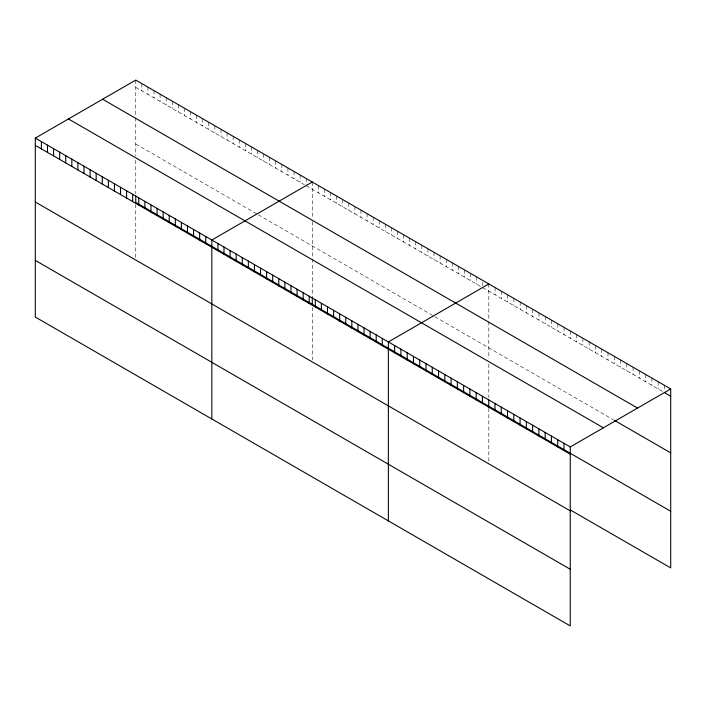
<?xml version="1.0" encoding="UTF-8"?>
<svg xmlns="http://www.w3.org/2000/svg" width="706" height="706" viewBox="0 0 706 706"><rect width="100%" height="100%" fill="white"/><g stroke="black" fill="none" stroke-linecap="round" stroke-linejoin="round"><path stroke-width="0.53" stroke-dasharray="3.53 2.65" d="M135.755 87.359L304.462 184.76M306.201 185.757L480.989 286.671M482.727 287.677L663.534 392.068M135.755 144.015L257.505 214.306M258.37 214.809L434.031 316.226M434.905 316.729L613.355 419.761M664.425 385.317L664.425 390.506M658.16 381.699L658.16 388.962M651.885 378.081L651.885 385.344M645.611 374.454L645.611 381.717M639.345 370.835L639.345 378.098M633.07 367.217L633.07 374.48M626.796 363.59L626.796 370.853M620.53 359.972L620.53 367.235M614.255 356.353L614.255 363.616M607.981 352.735L607.981 359.989M601.715 349.108L601.715 356.371M595.44 345.49L595.44 352.753M589.166 341.872L589.166 349.126M582.891 338.245L582.891 345.508M576.625 334.626L576.625 341.889M570.351 331.008L570.351 338.271M564.076 327.381L564.076 334.644M557.811 323.763L557.811 331.026M551.536 320.145L551.536 327.407M545.261 316.517L545.261 323.78M538.996 312.899L538.996 320.162M532.721 309.281L532.721 316.544M526.447 305.663L526.447 312.917M520.181 302.036L520.181 309.299M513.906 298.417L513.906 305.68M507.632 294.799L507.632 302.053M501.366 291.172L501.366 298.435M495.091 287.554L495.091 294.817M488.817 283.936L488.817 319.527M488.817 321.548L488.817 358.666M488.817 364.075L488.817 397.593M488.817 408.262L488.817 461.892M482.727 282.497L482.727 285.603M476.647 276.902L476.647 284.165M470.558 273.39L470.558 280.653M464.469 269.877L464.469 277.14M458.379 266.356L458.379 273.619M452.299 262.844L452.299 270.107M446.21 259.331L446.21 266.594M440.12 255.819L440.12 263.082M434.031 252.307L434.031 259.561M427.942 248.786L427.942 256.049M421.861 245.273L421.861 252.536M415.772 241.761L415.772 249.024M409.683 238.249L409.683 245.503M403.594 234.727L403.594 241.99M397.513 231.215L397.513 238.478M391.424 227.703L391.424 234.966M385.335 224.19L385.335 231.444M379.246 220.669L379.246 227.932M373.156 217.157L373.156 224.42M367.076 213.644L367.076 220.907M360.987 210.132L360.987 217.386M354.897 206.611L354.897 213.874M348.808 203.099L348.808 210.362M342.728 199.586L342.728 206.849M336.638 196.074L336.638 203.328M330.549 192.553L330.549 199.816M324.46 189.04L324.46 196.303M318.371 185.528L318.371 192.791M312.29 182.016L312.29 217.607M312.29 221.658L312.29 257.831M312.29 258.908L312.29 296.749M312.29 307.357L312.29 359.972M306.201 178.494L306.201 184.725M300.112 174.982L300.112 182.245M294.023 171.47L294.023 178.733M287.942 167.957L287.942 175.22M281.853 164.445L281.853 171.699M275.764 160.924L275.764 168.187M269.674 157.412L269.674 164.674M263.585 153.899L263.585 161.162M257.505 150.387L257.505 157.641M251.415 146.866L251.415 154.129M245.326 143.353L245.326 150.616M239.237 139.841L239.237 147.104M233.156 136.329L233.156 143.583M227.067 132.807L227.067 140.07M220.978 129.295L220.978 136.558M214.889 125.783L214.889 133.046M208.799 122.27L208.799 129.525M202.719 118.749L202.719 126.012M196.63 115.237L196.63 122.5M190.541 111.724L190.541 118.987M184.451 108.212L184.451 115.466M178.362 104.691L178.362 111.954M172.282 101.179L172.282 108.442M166.192 97.666L166.192 104.929M160.103 94.154L160.103 101.417M154.014 90.633L154.014 97.896M147.933 87.12L147.933 94.383M141.844 83.608L141.844 90.871M135.755 80.096L135.755 115.687M135.755 117.708L135.755 155.911M135.755 160.236L135.755 193.753M135.755 204.422L135.755 259.058"/><path stroke-width="1.06" d="M35.3 138.094L570.245 446.942L570.245 625.904L35.3 317.056L35.3 138.094L135.755 80.096L670.7 388.944L670.7 567.906L570.351 509.97M312.29 182.016L211.835 240.014L211.835 418.976M488.817 283.936L388.362 341.933L388.362 520.896M570.245 446.942L670.7 388.944M664.425 392.58L670.7 396.198M102.608 99.228L637.553 408.077M614.255 420.273L670.7 452.864M68.447 118.952L603.392 427.801M670.7 511.25L135.755 202.401L135.755 195.915M35.3 145.348L570.245 454.196M35.3 202.013L570.245 510.862M35.3 260.399L570.245 569.239M563.97 443.315L563.97 450.578M557.705 439.697L557.705 446.96M551.43 436.079L551.43 443.333M545.156 432.451L545.156 439.714M538.89 428.833L538.89 436.096M532.615 425.215L532.615 432.478M526.341 421.588L526.341 428.851M520.075 417.97L520.075 425.233M513.8 414.351L513.8 421.614M507.526 410.724L507.526 417.987M501.251 407.106L501.251 414.369M494.985 403.488L494.985 410.751M488.817 399.755L488.711 407.124M482.436 396.242L482.436 403.505M476.171 392.624L476.171 399.887M469.896 389.006L469.896 396.26M463.621 385.379L463.621 392.642M457.356 381.761L457.356 389.024M451.081 378.142L451.081 385.405M444.806 374.515L444.806 381.778M438.541 370.897L438.541 378.16M432.266 367.279L432.266 374.542M425.992 363.652L425.992 370.915M419.726 360.034L419.726 367.296M413.451 356.415L413.451 363.678M407.177 352.797L407.177 360.051M400.911 349.17L400.911 356.433M394.636 345.552L394.636 352.815M382.273 338.412L382.273 345.675M376.192 334.9L376.192 342.163M370.103 331.388L370.103 338.651M364.014 327.875L364.014 335.129M357.924 324.354L357.924 331.617M351.844 320.842L351.844 328.105M345.755 317.329L345.755 324.592M339.665 313.817L339.665 321.08M333.576 310.296L333.576 317.559M327.487 306.783L327.487 314.046M321.406 303.271L321.406 310.534M315.317 299.759L315.317 307.022M312.29 297.835L312.29 304.321M309.228 296.238L309.228 303.501M303.139 292.725L303.139 299.988M297.058 289.213L297.058 296.476M290.969 285.701L290.969 292.964M284.88 282.188L284.88 289.442M278.791 278.667L278.791 285.93M272.701 275.155L272.701 282.418M266.621 271.642L266.621 278.905M260.532 268.13L260.532 275.384M254.442 264.609L254.442 271.872M248.353 261.096L248.353 268.359M242.264 257.584L242.264 264.847M236.183 254.072L236.183 261.326M230.094 250.551L230.094 257.814M224.005 247.038L224.005 254.301M217.916 243.526L217.916 250.789M205.746 236.492L205.746 243.755M199.657 232.98L199.657 240.243M193.568 229.468L193.568 236.731M187.478 225.955L187.478 233.209M181.398 222.434L181.398 229.697M175.309 218.922L175.309 226.185M169.219 215.409L169.219 222.672M163.13 211.897L163.13 219.16M157.05 208.376L157.05 215.639M150.96 204.864L150.96 212.127M144.871 201.351L144.871 208.614M138.782 197.839L138.782 205.102M132.693 194.326L132.693 201.581M126.612 190.805L126.612 198.068M120.523 187.293L120.523 194.556M114.434 183.781L114.434 191.044M108.345 180.268L108.345 187.522M102.264 176.747L102.264 184.01M96.175 173.235L96.175 180.498M90.086 169.722L90.086 176.985M83.996 166.21L83.996 173.464M77.907 162.689L77.907 169.952M71.827 159.177L71.827 166.439M65.737 155.664L65.737 162.927M59.648 152.152L59.648 159.406M53.559 148.631L53.559 155.894M47.478 145.118L47.478 152.381M41.389 141.606L41.389 148.869"/></g></svg>
